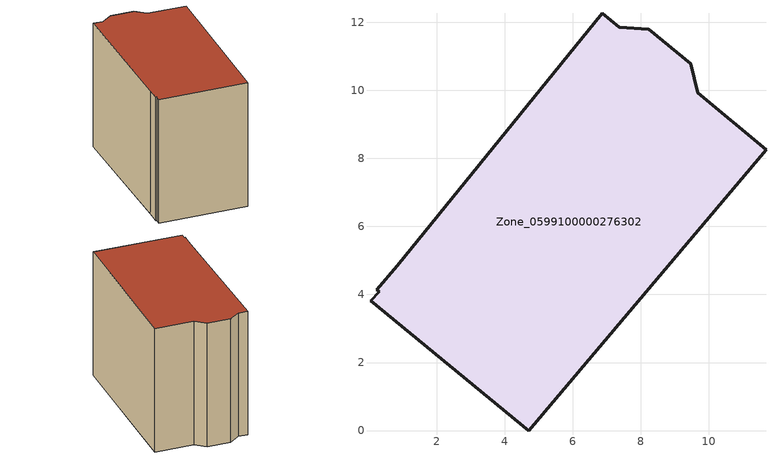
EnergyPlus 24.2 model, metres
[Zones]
Zone_0599100000276302
 floor ground (C_G): 7.37,11.85 8.24,11.8 9.48,10.78 9.68,9.93 11.69,8.25 4.7,0 0.06,3.81 0.31,4.08 0.24,4.14 0.85,4.84 6.87,12.26 z0
 wall outside (C_F): 9.68,9.93 9.48,10.78 8.24,11.8 7.37,11.85 6.87,12.26 0.85,4.84 0.24,4.14 0.31,4.08 0.06,3.81 4.7,0 11.69,8.25 9.68,9.93 z0:8.78
 roof outside (C_R): 0.24,4.14 0.31,4.08 0.06,3.81 4.7,0 11.69,8.25 9.68,9.93 9.48,10.78 8.24,11.8 7.37,11.85 6.87,12.26 0.85,4.84 z8.78
[BUILDING]
Pand.0599100000276302: North Axis=0; Terrain=City; Loads Convergence Tolerance Value=0.04; Temperature Convergence Tolerance Value=0.4; Solar Distribution=FullExterior; Maximum Number of Warmup Days=25; Minimum Number of Warmup Days=1
[Site:Location]
Rotterdam.The.Hague.AP_ZH_NLD Design_Conditions: Latitude=51.96; Longitude=4.45; Time Zone=1; Elevation=-4.5
[SITE:GROUNDTEMPERATURE:BUILDINGSURFACE]
18, 18, 18, 18, 18, 18, 18, 18, 18, 18, 18, 18
[MATERIAL] Thermal Absorptance=0.9; Solar Absorptance=0.7; Visible Absorptance=0.7
Name | Roughness | Thickness | Conductivity | Density | Specific Heat
G.TI.1946 | MediumSmooth | 0.15 | 1 | 540 | 1210
F.TI.1946 | Rough | 0.3 | 0.857143 | 1920 | 840
R.TI.1946 | MediumRough | 0.2 | 0.1 | 1500 | 1000
[CONSTRUCTION]
C_G: G.TI.1946
C_F: F.TI.1946
C_R: R.TI.1946
[ZONE]
Zone_0599100000276302: Type=1; Multiplier=1; Ceiling Height=Autocalculate; Volume=Autocalculate; Floor Area=autocalculate; Part of Total Floor Area=Yes
[ZONEINFILTRATION:DESIGNFLOWRATE]
Infil_Zone_0599100000276302: Zone or ZoneList or Space or SpaceList=Zone_0599100000276302; Schedule=AlwaysOn; Design Flow Rate Calculation Method=Flow/Area; Flow Rate per Floor Area=0.003; Constant Term Coefficient=1; Temperature Term Coefficient=0; Velocity Term Coefficient=0; Velocity Squared Term Coefficient=0
[HVACTEMPLATE:ZONE:IDEALLOADSAIRSYSTEM]
Zone_0599100000276302: Maximum Heating Supply Air Temperature=50; Minimum Cooling Supply Air Temperature=13; Maximum Heating Supply Air Humidity Ratio=0.0156; Minimum Cooling Supply Air Humidity Ratio=0.0077; Heating Limit=NoLimit; Cooling Limit=NoLimit; Dehumidification Control Type=ConstantSensibleHeatRatio; Cooling Sensible Heat Ratio=0.7; Dehumidification Setpoint=60; Humidification Control Type=None; Humidification Setpoint=30; Outdoor Air Method=None; Outdoor Air Flow Rate per Person=0.00944; Outdoor Air Flow Rate per Zone Floor Area=0; Outdoor Air Flow Rate per Zone=0; Demand Controlled Ventilation Type=None; Outdoor Air Economizer Type=NoEconomizer; Heat Recovery Type=None; Sensible Heat Recovery Effectiveness=0.7; Latent Heat Recovery Effectiveness=0.65
[ZONECONTROL:THERMOSTAT]
ThermostatControl_Zone_0599100000276302: Zone or ZoneList=Zone_0599100000276302; Control Type Schedule=DualSetpointControlType; Control 1=Thermostat_Zone_0599100000276302; Temperature Difference Between Cutout And Setpoint=0
[THERMOSTATSETPOINT:DUALSETPOINT]
Thermostat_Zone_0599100000276302: Heating Setpoint Temperature Schedule=HeatingSetpoint_Zone_0599100000276302; Cooling Setpoint Temperature Schedule=CoolingSetpoint_Zone_0599100000276302
[SCHEDULE:COMPACT]
HeatingSetpoint_Zone_0599100000276302: Through: 12/31, For: AllDays, Until: 24:00, 21
CoolingSetpoint_Zone_0599100000276302: Through: 12/31, For: AllDays, Until: 24:00, 24
DualSetpointControlType: Through: 12/31, For: AllDays, Until: 24:00, 4
AlwaysOn: Through: 12/31, For: AllDays, Until: 24:00, 1
